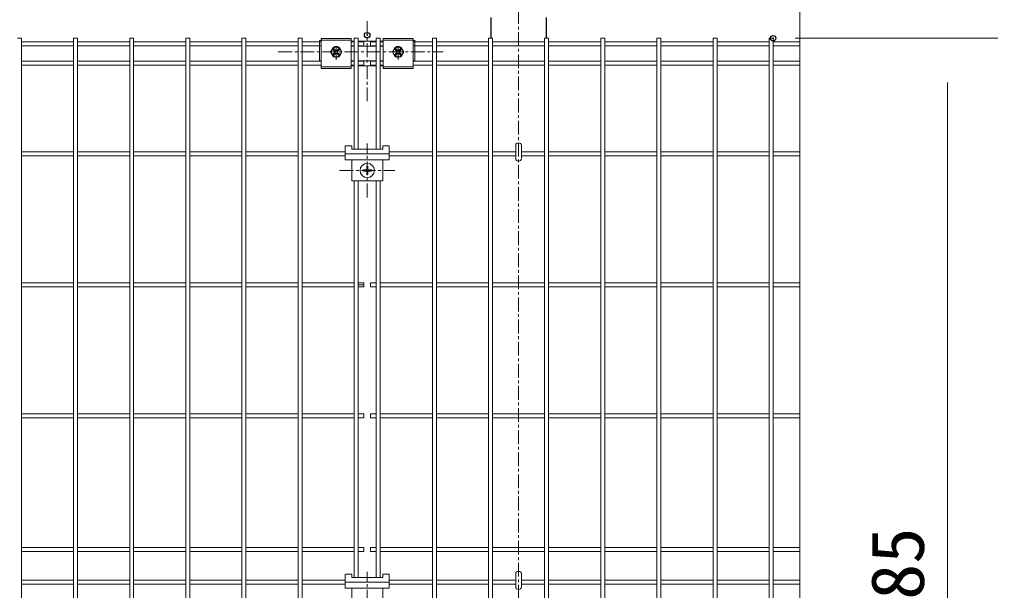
# Model space of a CAD drawing. Units: millimetres, scale not verified. Extents: x -4200 to 4200, y -2970 to 2970.
# Drawn here: x -1641 to -762, y -131 to 386 of the extents above; entities that cross this region are included whole.
import ezdxf
from ezdxf.enums import TextEntityAlignment as Align

# ---------------------------------------------------------------- set-up
doc = ezdxf.new("R2010")
doc.units = ezdxf.units.MM
doc.header["$LTSCALE"] = 10
doc.header["$PDMODE"] = 32
doc.header["$PDSIZE"] = 5
doc.linetypes.add('USER1', pattern=[2, 1.25, -0.25, 0.25, -0.25])
for name, color, linetype, lineweight in [('0-0_D-STR2', 7, 'Continuous', 9), ('0-2_D-STR-DIM', 7, 'Continuous', 13), ('0-6_D-BMK', 2, 'USER1', 13), ('0-7_D-STR3', 3, 'Continuous', 13), ('0-8_D-STR1', 1, 'Continuous', 25)]:
    doc.layers.add(name, color=color, linetype=linetype, lineweight=lineweight)
doc.layers.add('0-4_DEFPOINTS', color=7, linetype='Continuous')
doc.styles.add('ＭＳ ゴシック', font='')
doc.styles.get('ＭＳ ゴシック').set_extended_font_data('MS Gothic')

msp = doc.modelspace()

# ---------------------------------------------------------------- linework, layer by layer
at = {"layer": '0-0_D-STR2'}
for p, q in [((-1638.94, 368.97), (-1642.54, 368.97)), ((-1638.94, 368.97), (-1638.94, -615.58)), ((-1591.77, 368.97), (-1591.77, -615.58)), ((-1588.17, 368.97), (-1591.77, 368.97)), ((-1588.17, 368.97), (-1588.17, -615.58)), ((-1541, 368.97), (-1541, -615.58)), ((-1537.4, 368.97), (-1541, 368.97)), ((-1537.4, 368.97), (-1537.4, -615.58)), ((-1490.23, 368.97), (-1490.23, -615.58)), ((-1486.63, 368.97), (-1490.23, 368.97)), ((-1486.63, 368.97), (-1486.63, -615.58)), ((-1439.46, 368.97), (-1439.46, -615.58)), ((-1435.86, 368.97), (-1439.46, 368.97)), ((-1435.86, 368.97), (-1435.86, -615.58)), ((-1388.69, 368.97), (-1388.69, -615.58)), ((-1385.09, 368.97), (-1388.69, 368.97)), ((-1385.09, 368.97), (-1385.09, -615.58)), ((-1340.64, 365.82), (-1337.92, 365.82)), ((-1340.64, 362.22), (-1337.92, 362.22)), ((-1337.92, 368.97), (-1337.92, 268.8)), ((-1334.32, 368.97), (-1337.92, 368.97)), ((-1334.32, 368.97), (-1334.32, 268.8)), ((-1317.89, 368.97), (-1317.89, 268.8)), ((-1314.29, 368.97), (-1317.89, 368.97)), ((-1311.64, 362.22), (-1314.37, 362.22)), ((-1314.29, 368.97), (-1314.29, 268.8)), ((-1267.12, 368.97), (-1267.12, -615.58)), ((-1263.52, 368.97), (-1267.12, 368.97)), ((-1263.52, 368.97), (-1263.52, -615.58)), ((-1216.35, 368.97), (-1216.35, -615.58)), ((-1212.75, 368.97), (-1216.35, 368.97)), ((-1212.75, 368.97), (-1212.75, -615.58)), ((-1165.58, 368.97), (-1165.58, -615.58)), ((-1161.98, 368.97), (-1165.58, 368.97)), ((-1161.98, 368.97), (-1161.98, -615.58)), ((-1114.81, 368.97), (-1114.81, -615.58)), ((-1111.21, 368.97), (-1114.81, 368.97)), ((-1111.21, 368.97), (-1111.21, -615.58)), ((-1064.04, 368.97), (-1064.04, -615.58)), ((-1060.44, 368.97), (-1064.04, 368.97)), ((-1060.44, 368.97), (-1060.44, -615.58)), ((-1013.27, 368.97), (-1013.27, -615.58)), ((-1009.67, 368.97), (-1013.27, 368.97)), ((-1009.67, 368.97), (-1009.67, -615.58)), ((-962.51, 368.97), (-962.51, -615.58)), ((-958.91, 368.97), (-962.51, 368.97)), ((-958.91, 368.97), (-958.91, -615.58)), ((-1340.64, 348.19), (-1337.92, 348.19)), ((-1340.64, 344.59), (-1337.92, 344.59)), ((-1311.64, 348.19), (-1314.37, 348.19)), ((-1311.64, 344.59), (-1314.37, 344.59)), ((-1317.89, 329.97), (-1317.89, 268.8)), ((-1314.29, 329.97), (-1314.29, 268.8)), ((-1337.92, 239.9), (-1337.92, -118.7)), ((-1334.32, 239.9), (-1334.32, -118.7)), ((-1317.89, 239.9), (-1317.89, -118.7)), ((-1317.89, 237.4), (-1317.89, -118.7)), ((-1314.29, 239.9), (-1314.29, -118.7)), ((-1314.29, 237.4), (-1314.29, -118.7)), ((-1591.77, 147.72), (-1638.94, 147.72)), ((-1591.77, 144.12), (-1638.94, 144.12)), ((-1541, 147.72), (-1588.17, 147.72)), ((-1541, 144.12), (-1588.17, 144.12)), ((-1490.23, 147.72), (-1537.4, 147.72)), ((-1490.23, 144.12), (-1537.4, 144.12)), ((-1439.46, 147.72), (-1486.63, 147.72)), ((-1439.46, 144.12), (-1486.63, 144.12)), ((-1388.69, 147.72), (-1435.86, 147.72)), ((-1388.69, 144.12), (-1435.86, 144.12)), ((-1337.92, 147.72), (-1385.09, 147.72)), ((-1337.92, 144.12), (-1385.09, 144.12)), ((-1329.12, 145.92), (-1334.32, 145.92)), ((-1329.12, 144.12), (-1334.32, 144.12)), ((-1323.1, 144.12), (-1323.1, 147.72)), ((-1323.1, 147.72), (-1317.9, 147.72)), ((-1323.1, 144.12), (-1317.9, 144.12)), ((-1267.12, 147.72), (-1314.29, 147.72)), ((-1267.12, 144.12), (-1314.29, 144.12)), ((-1216.35, 147.72), (-1263.52, 147.72)), ((-1216.35, 144.12), (-1263.52, 144.12)), ((-1165.58, 147.72), (-1212.75, 147.72)), ((-1165.58, 144.12), (-1212.75, 144.12)), ((-1114.81, 147.72), (-1161.98, 147.72)), ((-1114.81, 144.12), (-1161.98, 144.12)), ((-1064.04, 147.72), (-1111.21, 147.72)), ((-1064.04, 144.12), (-1111.21, 144.12)), ((-1013.27, 147.72), (-1060.44, 147.72)), ((-1013.27, 144.12), (-1060.44, 144.12)), ((-962.51, 147.72), (-1009.67, 147.72)), ((-962.51, 144.12), (-1009.67, 144.12)), ((-934.83, 147.72), (-958.91, 147.72)), ((-934.83, 144.12), (-958.91, 144.12)), ((-1591.77, 29.22), (-1638.94, 29.22)), ((-1541, 29.22), (-1588.17, 29.22)), ((-1490.23, 29.22), (-1537.4, 29.22)), ((-1439.46, 29.22), (-1486.63, 29.22)), ((-1388.69, 29.22), (-1435.86, 29.22)), ((-1337.92, 29.22), (-1385.09, 29.22)), ((-1323.1, 25.62), (-1323.1, 29.22)), ((-1323.1, 29.22), (-1317.9, 29.22)), ((-1267.12, 29.22), (-1314.29, 29.22)), ((-1216.35, 29.22), (-1263.52, 29.22)), ((-1165.58, 29.22), (-1212.75, 29.22)), ((-1114.81, 29.22), (-1161.98, 29.22)), ((-1064.04, 29.22), (-1111.21, 29.22)), ((-1013.27, 29.22), (-1060.44, 29.22)), ((-962.51, 29.22), (-1009.67, 29.22)), ((-934.83, 29.22), (-958.91, 29.22)), ((-1591.77, 25.62), (-1638.94, 25.62)), ((-1541, 25.62), (-1588.17, 25.62)), ((-1490.23, 25.62), (-1537.4, 25.62)), ((-1439.46, 25.62), (-1486.63, 25.62)), ((-1388.69, 25.62), (-1435.86, 25.62)), ((-1337.92, 25.62), (-1385.09, 25.62)), ((-1329.12, 25.62), (-1334.32, 25.62)), ((-1323.1, 25.62), (-1317.9, 25.62)), ((-1267.12, 25.62), (-1314.29, 25.62)), ((-1216.35, 25.62), (-1263.52, 25.62)), ((-1165.58, 25.62), (-1212.75, 25.62)), ((-1114.81, 25.62), (-1161.98, 25.62)), ((-1064.04, 25.62), (-1111.21, 25.62)), ((-1013.27, 25.62), (-1060.44, 25.62)), ((-962.51, 25.62), (-1009.67, 25.62)), ((-934.83, 25.62), (-958.91, 25.62)), ((-1591.77, -91.78), (-1638.94, -91.78)), ((-1591.77, -95.38), (-1638.94, -95.38)), ((-1541, -91.78), (-1588.17, -91.78)), ((-1541, -95.38), (-1588.17, -95.38)), ((-1490.23, -91.78), (-1537.4, -91.78)), ((-1490.23, -95.38), (-1537.4, -95.38)), ((-1439.46, -91.78), (-1486.63, -91.78)), ((-1439.46, -95.38), (-1486.63, -95.38)), ((-1388.69, -91.78), (-1435.86, -91.78)), ((-1388.69, -95.38), (-1435.86, -95.38)), ((-1337.92, -91.78), (-1385.09, -91.78)), ((-1337.92, -95.38), (-1385.09, -95.38)), ((-1329.12, -91.78), (-1334.32, -91.78)), ((-1329.12, -95.38), (-1334.32, -95.38)), ((-1329.12, -91.78), (-1329.12, -95.38)), ((-1323.1, -91.78), (-1323.1, -95.38)), ((-1323.1, -91.78), (-1317.9, -91.78)), ((-1323.1, -95.38), (-1317.9, -95.38)), ((-1267.12, -91.78), (-1314.29, -91.78)), ((-1267.12, -95.38), (-1314.29, -95.38)), ((-1216.35, -91.78), (-1263.52, -91.78)), ((-1216.35, -95.38), (-1263.52, -95.38)), ((-1165.58, -91.78), (-1212.75, -91.78)), ((-1165.58, -95.38), (-1212.75, -95.38)), ((-1114.81, -91.78), (-1161.98, -91.78)), ((-1114.81, -95.38), (-1161.98, -95.38)), ((-1064.04, -91.78), (-1111.21, -91.78)), ((-1064.04, -95.38), (-1111.21, -95.38)), ((-1013.27, -91.78), (-1060.44, -91.78)), ((-1013.27, -95.38), (-1060.44, -95.38)), ((-962.51, -91.78), (-1009.67, -91.78)), ((-962.51, -95.38), (-1009.67, -95.38)), ((-934.83, -91.78), (-958.91, -91.78)), ((-934.83, -95.38), (-958.91, -95.38))]:
    msp.add_line(p, q, dxfattribs=at)
at = {"layer": '0-0_D-STR2', "color": 4}
for p, q in [((-1591.77, 365.82), (-1638.94, 365.82)), ((-1591.77, 362.22), (-1638.94, 362.22)), ((-1541, 365.82), (-1588.17, 365.82)), ((-1541, 362.22), (-1588.17, 362.22)), ((-1490.23, 365.82), (-1537.4, 365.82)), ((-1490.23, 362.22), (-1537.4, 362.22)), ((-1439.46, 365.82), (-1486.63, 365.82)), ((-1439.46, 362.22), (-1486.63, 362.22)), ((-1388.69, 365.82), (-1435.86, 365.82)), ((-1388.69, 362.22), (-1435.86, 362.22)), ((-1367.64, 365.82), (-1385.09, 365.82)), ((-1367.64, 362.22), (-1385.09, 362.22)), ((-1337.92, 365.82), (-1340.64, 365.82)), ((-1337.92, 362.22), (-1340.64, 362.22)), ((-1329.12, 365.82), (-1334.32, 365.82)), ((-1329.12, 362.22), (-1334.32, 362.22)), ((-1329.12, 362.22), (-1329.12, 365.82)), ((-1323.1, 365.82), (-1317.9, 365.82)), ((-1323.1, 362.22), (-1323.1, 365.82)), ((-1323.1, 362.22), (-1317.9, 362.22)), ((-1311.64, 365.82), (-1314.29, 365.82)), ((-1311.64, 362.22), (-1314.29, 362.22)), ((-1267.12, 365.82), (-1284.64, 365.82)), ((-1267.12, 362.22), (-1284.64, 362.22)), ((-1216.35, 365.82), (-1263.52, 365.82)), ((-1216.35, 362.22), (-1263.52, 362.22)), ((-1165.58, 365.82), (-1212.75, 365.82)), ((-1165.58, 362.22), (-1212.75, 362.22)), ((-1114.81, 365.82), (-1161.98, 365.82)), ((-1114.81, 362.22), (-1161.98, 362.22)), ((-1064.04, 365.82), (-1111.21, 365.82)), ((-1064.04, 362.22), (-1111.21, 362.22)), ((-1013.27, 365.82), (-1060.44, 365.82)), ((-1013.27, 362.22), (-1060.44, 362.22)), ((-962.51, 365.82), (-1009.67, 365.82)), ((-962.51, 362.22), (-1009.67, 362.22)), ((-934.83, 365.82), (-958.91, 365.82)), ((-934.83, 362.22), (-958.91, 362.22)), ((-1591.77, 348.19), (-1638.94, 348.19)), ((-1591.77, 344.59), (-1638.94, 344.59)), ((-1541, 348.19), (-1588.17, 348.19)), ((-1541, 344.59), (-1588.17, 344.59)), ((-1490.23, 348.19), (-1537.4, 348.19)), ((-1490.23, 344.59), (-1537.4, 344.59)), ((-1439.46, 348.19), (-1486.63, 348.19)), ((-1439.46, 344.59), (-1486.63, 344.59)), ((-1388.69, 348.19), (-1435.86, 348.19)), ((-1388.69, 344.59), (-1435.86, 344.59)), ((-1367.64, 348.19), (-1385.09, 348.19)), ((-1367.64, 344.59), (-1385.09, 344.59)), ((-1337.92, 348.19), (-1340.64, 348.19)), ((-1337.92, 344.59), (-1340.64, 344.59)), ((-1329.12, 348.19), (-1334.32, 348.19)), ((-1329.12, 344.59), (-1334.32, 344.59)), ((-1329.12, 344.59), (-1329.12, 348.19)), ((-1323.1, 344.59), (-1323.1, 348.19)), ((-1323.1, 348.19), (-1317.9, 348.19)), ((-1323.1, 344.59), (-1317.9, 344.59)), ((-1311.64, 348.19), (-1314.29, 348.19)), ((-1311.64, 344.59), (-1314.29, 344.59)), ((-1267.12, 348.19), (-1284.64, 348.19)), ((-1267.12, 344.59), (-1284.64, 344.59)), ((-1216.35, 348.19), (-1263.52, 348.19)), ((-1216.35, 344.59), (-1263.52, 344.59)), ((-1165.58, 348.19), (-1212.75, 348.19)), ((-1165.58, 344.59), (-1212.75, 344.59)), ((-1114.81, 348.19), (-1161.98, 348.19)), ((-1114.81, 344.59), (-1161.98, 344.59)), ((-1064.04, 348.19), (-1111.21, 348.19)), ((-1064.04, 344.59), (-1111.21, 344.59)), ((-1013.27, 348.19), (-1060.44, 348.19)), ((-1013.27, 344.59), (-1060.44, 344.59)), ((-962.51, 348.19), (-1009.67, 348.19)), ((-962.51, 344.59), (-1009.67, 344.59)), ((-934.83, 348.19), (-958.91, 348.19)), ((-934.83, 344.59), (-958.91, 344.59)), ((-1591.77, 266.22), (-1638.94, 266.22)), ((-1541, 266.22), (-1588.17, 266.22)), ((-1490.23, 266.22), (-1537.4, 266.22)), ((-1439.46, 266.22), (-1486.63, 266.22)), ((-1388.69, 266.22), (-1435.86, 266.22)), ((-1346.13, 266.22), (-1385.09, 266.22)), ((-1267.12, 266.22), (-1306.1, 266.22)), ((-1216.35, 266.22), (-1263.52, 266.22)), ((-1191.78, 266.22), (-1212.75, 266.22)), ((-1165.58, 266.22), (-1186.58, 266.22)), ((-1114.81, 266.22), (-1161.98, 266.22)), ((-1064.04, 266.22), (-1111.21, 266.22)), ((-1013.27, 266.22), (-1060.44, 266.22)), ((-962.51, 266.22), (-1009.67, 266.22)), ((-934.83, 266.22), (-958.91, 266.22)), ((-1591.77, 262.62), (-1638.94, 262.62)), ((-1541, 262.62), (-1588.17, 262.62)), ((-1490.23, 262.62), (-1537.4, 262.62)), ((-1439.46, 262.62), (-1486.63, 262.62)), ((-1388.69, 262.62), (-1435.86, 262.62)), ((-1346.13, 262.62), (-1385.09, 262.62)), ((-1267.12, 262.62), (-1306.1, 262.62)), ((-1216.35, 262.62), (-1263.52, 262.62)), ((-1191.78, 262.62), (-1212.75, 262.62)), ((-1165.58, 262.62), (-1186.58, 262.62)), ((-1114.81, 262.62), (-1161.98, 262.62)), ((-1064.04, 262.62), (-1111.21, 262.62)), ((-1013.27, 262.62), (-1060.44, 262.62)), ((-962.51, 262.62), (-1009.67, 262.62)), ((-934.83, 262.62), (-958.91, 262.62)), ((-1591.77, -121.28), (-1638.94, -121.28)), ((-1541, -121.28), (-1588.17, -121.28)), ((-1490.23, -121.28), (-1537.4, -121.28)), ((-1439.46, -121.28), (-1486.63, -121.28)), ((-1388.69, -121.28), (-1435.86, -121.28)), ((-1346.13, -121.28), (-1385.09, -121.28)), ((-1267.12, -121.28), (-1306.1, -121.28)), ((-1216.35, -121.28), (-1263.52, -121.28)), ((-1191.75, -121.28), (-1212.75, -121.28)), ((-1165.58, -121.28), (-1186.58, -121.28)), ((-1114.81, -121.28), (-1161.98, -121.28)), ((-1064.04, -121.28), (-1111.21, -121.28)), ((-1013.27, -121.28), (-1060.44, -121.28)), ((-962.51, -121.28), (-1009.67, -121.28)), ((-934.83, -121.28), (-958.91, -121.28)), ((-1591.77, -124.88), (-1638.94, -124.88)), ((-1541, -124.88), (-1588.17, -124.88)), ((-1490.23, -124.88), (-1537.4, -124.88)), ((-1439.46, -124.88), (-1486.63, -124.88)), ((-1388.69, -124.88), (-1435.86, -124.88)), ((-1346.13, -124.88), (-1385.09, -124.88)), ((-1267.12, -124.88), (-1306.1, -124.88)), ((-1216.35, -124.88), (-1263.52, -124.88)), ((-1191.75, -124.88), (-1212.75, -124.88)), ((-1165.58, -124.88), (-1186.58, -124.88)), ((-1114.81, -124.88), (-1161.98, -124.88)), ((-1064.04, -124.88), (-1111.21, -124.88)), ((-1013.27, -124.88), (-1060.44, -124.88)), ((-962.51, -124.88), (-1009.67, -124.88)), ((-934.83, -124.88), (-958.91, -124.88))]:
    msp.add_line(p, q, dxfattribs=at)
at = {"layer": '0-0_D-STR2'}
for points in [[(-1329.12, 144.12), (-1329.12, 147.72), (-1334.32, 147.72)], [(-1329.12, 25.62), (-1329.12, 29.22), (-1334.32, 29.22)]]:
    msp.add_lwpolyline(points, dxfattribs=at)
at = {"layer": '0-2_D-STR-DIM'}
for p, q in [((-934.83, 883.32), (-934.83, -1646.03)), ((-938.91, 368.97), (-641.28, 368.97)), ((-938.91, 368.97), (-781.28, 368.97)), ((-938.91, 368.97), (-641.28, 368.97)), ((-801.28, 328.97), (-801.28, -575.58))]:
    msp.add_line(p, q, dxfattribs=at)
at = {"layer": '0-4_DEFPOINTS'}
for p in [(-1326.14, 371.72), (-958.91, 368.97)]:
    msp.add_point(p, dxfattribs=at)
at = {"layer": '0-6_D-BMK'}
for p, q in [((-1189.18, 794.42), (-1189.18, -1980.33)), ((-1326.14, 311.97), (-1326.14, 384.38)), ((-1354.14, 349.46), (-1354.14, 364.47)), ((-1298.14, 349.46), (-1298.14, 364.47)), ((-1406.61, 356.59), (-1257.55, 356.59)), ((-1326.07, 225), (-1326.07, 273.8)), ((-1351.13, 249.4), (-1301.13, 249.4)), ((-1326.1, -162.5), (-1326.1, -113.7))]:
    msp.add_line(p, q, dxfattribs=at)
at = {"layer": '0-7_D-STR3'}
for p, q in [((-1369.14, 366.94), (-1369.14, 348.19)), ((-1369.14, 366.94), (-1367.64, 366.94)), ((-1367.64, 368.8), (-1340.64, 368.8)), ((-1367.64, 368.8), (-1367.64, 341.61)), ((-1367.64, 367.22), (-1340.64, 367.22)), ((-1356.69, 361.01), (-1359.24, 356.59)), ((-1351.6, 361.01), (-1356.69, 361.01)), ((-1351.6, 361.01), (-1349.05, 356.59)), ((-1340.64, 368.8), (-1340.64, 341.61)), ((-1337.92, 366.22), (-1340.64, 366.22)), ((-1340.64, 361.97), (-1337.92, 361.97)), ((-1317.97, 366.22), (-1334.32, 366.22)), ((-1334.32, 361.97), (-1317.97, 361.97)), ((-1311.64, 366.22), (-1314.37, 366.22)), ((-1314.37, 361.97), (-1311.64, 361.97)), ((-1311.64, 368.8), (-1311.64, 341.61)), ((-1311.64, 368.8), (-1284.64, 368.8)), ((-1311.64, 367.22), (-1284.64, 367.22)), ((-1300.69, 361.01), (-1303.24, 356.59)), ((-1295.6, 361.01), (-1300.69, 361.01)), ((-1295.6, 361.01), (-1293.05, 356.59)), ((-1284.64, 368.8), (-1284.64, 341.61)), ((-1284.64, 366.94), (-1283.14, 366.94)), ((-1283.14, 348.19), (-1283.14, 367.19)), ((-1356.69, 352.18), (-1359.24, 356.59)), ((-1356.97, 358.71), (-1355.56, 357.3)), ((-1356.97, 354.47), (-1355.56, 355.89)), ((-1351.6, 352.18), (-1356.69, 352.18)), ((-1356.27, 359.42), (-1354.85, 358.01)), ((-1356.27, 353.76), (-1354.85, 355.18)), ((-1352.02, 359.42), (-1353.44, 358.01)), ((-1352.02, 353.76), (-1353.44, 355.18)), ((-1351.32, 358.71), (-1352.73, 357.3)), ((-1351.32, 354.47), (-1352.73, 355.89)), ((-1351.6, 352.18), (-1349.05, 356.59)), ((-1300.69, 352.18), (-1303.24, 356.59)), ((-1300.97, 358.71), (-1299.56, 357.3)), ((-1300.97, 354.47), (-1299.56, 355.89)), ((-1295.6, 352.18), (-1300.69, 352.18)), ((-1300.27, 359.42), (-1298.85, 358.01)), ((-1300.27, 353.76), (-1298.85, 355.18)), ((-1296.02, 359.42), (-1297.44, 358.01)), ((-1296.02, 353.76), (-1297.44, 355.18)), ((-1295.32, 358.71), (-1296.73, 357.3)), ((-1295.32, 354.47), (-1296.73, 355.89)), ((-1295.6, 352.18), (-1293.05, 356.59)), ((-1369.14, 348.44), (-1367.64, 348.44)), ((-1367.64, 343.19), (-1340.64, 343.19)), ((-1340.64, 348.44), (-1337.92, 348.44)), ((-1340.64, 344.19), (-1337.92, 344.19)), ((-1334.32, 348.44), (-1317.97, 348.44)), ((-1334.32, 344.19), (-1317.97, 344.19)), ((-1314.37, 348.44), (-1311.64, 348.44)), ((-1314.37, 344.19), (-1311.64, 344.19)), ((-1311.64, 343.19), (-1284.64, 343.19)), ((-1284.64, 348.44), (-1283.14, 348.44)), ((-1367.64, 341.61), (-1340.64, 341.61)), ((-1311.64, 341.61), (-1284.64, 341.61)), ((-1191.78, 272.54), (-1191.78, 260.37)), ((-1191.75, 272.54), (-1191.75, 260.37)), ((-1186.58, 272.54), (-1186.58, 260.37)), ((-1186.55, 272.54), (-1186.55, 260.37)), ((-1346.13, 271.7), (-1346.13, 258.9)), ((-1346.13, 271.7), (-1340.13, 271.7)), ((-1346.13, 264.4), (-1306.13, 264.4)), ((-1340.13, 271.7), (-1340.13, 268.8)), ((-1340.13, 268.8), (-1312.13, 268.8)), ((-1312.13, 271.7), (-1306.13, 271.7)), ((-1312.1, 271.7), (-1306.1, 271.7)), ((-1312.1, 271.7), (-1312.1, 268.8)), ((-1306.1, 271.7), (-1306.1, 258.9)), ((-1346.13, 258.9), (-1306.13, 258.9)), ((-1340.13, 258.9), (-1340.13, 239.9)), ((-1312.1, 258.9), (-1312.1, 239.9)), ((-1329.6, 249.9), (-1327.6, 249.9)), ((-1329.6, 248.9), (-1327.6, 248.9)), ((-1326.6, 252.9), (-1326.6, 250.9)), ((-1326.6, 245.9), (-1326.6, 247.9)), ((-1326.57, 252.9), (-1326.57, 250.9)), ((-1326.57, 245.9), (-1326.57, 247.9)), ((-1325.6, 252.9), (-1325.6, 250.9)), ((-1325.6, 245.9), (-1325.6, 247.9)), ((-1325.57, 252.9), (-1325.57, 250.9)), ((-1325.57, 245.9), (-1325.57, 247.9)), ((-1322.6, 249.9), (-1324.6, 249.9)), ((-1322.6, 248.9), (-1324.6, 248.9)), ((-1322.57, 249.9), (-1324.57, 249.9)), ((-1322.57, 248.9), (-1324.57, 248.9)), ((-1340.13, 239.9), (-1312.13, 239.9)), ((-1346.13, -115.8), (-1346.13, -128.6)), ((-1346.13, -115.8), (-1340.13, -115.8)), ((-1312.13, -115.8), (-1312.13, -118.7)), ((-1312.13, -115.8), (-1306.13, -115.8)), ((-1306.13, -115.8), (-1306.13, -128.6)), ((-1191.78, -114.96), (-1191.78, -127.13)), ((-1191.75, -114.96), (-1191.75, -127.13)), ((-1186.58, -114.96), (-1186.58, -127.13)), ((-1186.55, -114.96), (-1186.55, -127.13)), ((-1346.13, -123.1), (-1306.13, -123.1)), ((-1346.13, -128.6), (-1306.13, -128.6)), ((-1340.13, -128.6), (-1340.13, -147.6)), ((-1312.13, -128.6), (-1312.13, -147.6))]:
    msp.add_line(p, q, dxfattribs=at)
msp.add_lwpolyline([(-1340.13, -115.8), (-1340.13, -118.7), (-1312.13, -118.7)], dxfattribs=at)
for centre, radius in [((-1354.14, 356.59), 4.41), ((-1298.14, 356.59), 4.41), ((-1326.1, 249.4), 6.5)]:
    msp.add_circle(centre, radius, dxfattribs=at)
for centre, radius, start, end in [((-1354.14, 357.84), 3.75, 57.53826, 122.46174), ((-1298.14, 357.84), 3.75, 57.53826, 122.46174), ((-1356.62, 359.07), 0.5, 44.99953, 224.99952), ((-1356.62, 354.12), 0.5, 135, 314.99998), ((-1354.14, 355.34), 3.75, 237.53826, 302.46174), ((-1356.27, 356.59), 1, 314.99999, 45), ((-1354.14, 358.71), 1, 225.00001, 314.99999), ((-1354.14, 354.47), 1, 45, 135), ((-1352.02, 356.59), 1, 135, 225.00001), ((-1351.67, 359.07), 0.5, 315, 135), ((-1351.67, 354.12), 0.5, 225.00001, 44.99999), ((-1300.62, 359.07), 0.5, 44.99953, 224.99952), ((-1300.62, 354.12), 0.5, 135, 314.99998), ((-1298.14, 355.34), 3.75, 237.53826, 302.46174), ((-1300.27, 356.59), 1, 314.99999, 45), ((-1298.14, 358.71), 1, 225.00001, 314.99999), ((-1298.14, 354.47), 1, 45, 135), ((-1296.02, 356.59), 1, 135, 225.00001), ((-1295.67, 359.07), 0.5, 315, 135), ((-1295.67, 354.12), 0.5, 225.00001, 44.99999), ((-1189.18, 260.37), 2.6, 180, 0), ((-1189.15, 260.37), 2.6, 180, 0), ((-1329.6, 249.4), 0.5, 90.00001, 270), ((-1327.6, 250.9), 1, 270, 0.00001), ((-1327.6, 247.9), 1, 0, 90), ((-1326.1, 252.9), 0.5, 0, 179.99999), ((-1326.07, 252.9), 0.5, 0, 179.99999), ((-1324.6, 250.9), 1, 180.00001, 270), ((-1324.6, 247.9), 1, 90, 180.00001), ((-1324.57, 250.9), 1, 180.00001, 270), ((-1324.57, 247.9), 1, 90, 180.00001), ((-1322.6, 249.4), 0.5, 270.00049, 90.00046), ((-1322.57, 249.4), 0.5, 270.00049, 90.00046), ((-1326.1, 245.9), 0.5, 180.00002, 0.00001), ((-1326.07, 245.9), 0.5, 180.00002, 0.00001), ((-1189.18, -127.13), 2.6, 180, 0), ((-1189.15, -127.13), 2.6, 180, 0)]:
    msp.add_arc(centre, radius, start, end, dxfattribs=at)
for centre in [(-1189.18, 272.53), (-1189.15, 272.52), (-1189.18, -114.97), (-1189.15, -114.97)]:
    msp.add_ellipse(centre, major_axis=(-2.6, 0), ratio=0.649974, start_param=3.141593, end_param=6.283185, dxfattribs=at)
at = {"layer": '0-8_D-STR1'}
for p, q in [((-1214.15, 387.67), (-1214.15, 368.97)), ((-1164.15, 387.67), (-1164.15, 368.97))]:
    msp.add_line(p, q, dxfattribs=at)

# ---------------------------------------------------------------- texts
at = {"layer": '0-2_D-STR-DIM', "style": 'ＭＳ ゴシック'}
msp.add_text('985', height=48.09, rotation=90, dxfattribs=at).set_placement((-808.03, -171.78), align=Align.BOTTOM_LEFT)

doc.saveas('drawing.dxf')
